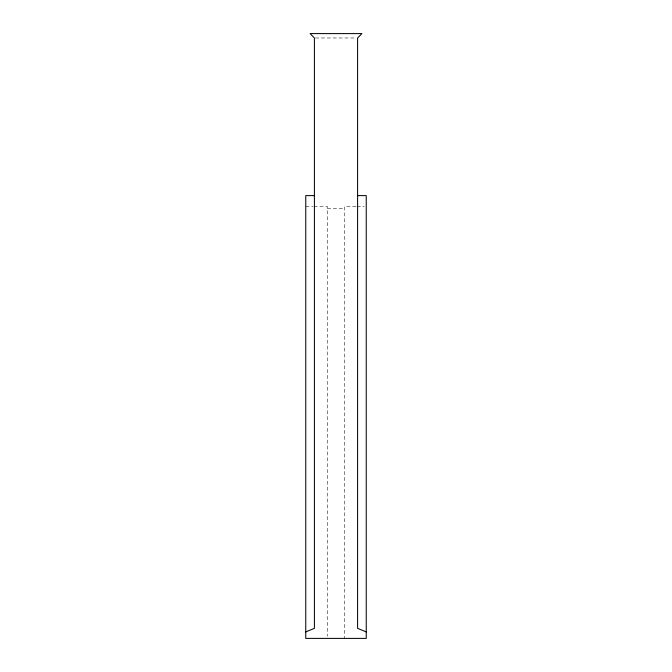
<?xml version="1.0" encoding="UTF-8"?>
<svg xmlns="http://www.w3.org/2000/svg" width="672" height="672" viewBox="0 0 672 672"><rect width="100%" height="100%" fill="white"/><g stroke="black" fill="none" stroke-linecap="round" stroke-linejoin="round"><path stroke-width="0.5" stroke-dasharray="3.36 2.52" d="M315.428 37.976L356.572 37.976M305.76 206.396L312.959 206.396M313.992 206.396L327.356 206.396L327.356 636.308M355.958 206.396L344.644 206.396L344.644 638.4M356.983 206.396L364.182 206.396M327.356 208.564L344.644 208.564"/><path stroke-width="1.01" d="M305.76 631.924L314.404 628.37L314.404 37.976L310.078 33.6L361.922 33.6L357.596 37.976L357.596 628.37L366.24 631.924M314.404 195.602L305.76 195.602L305.76 638.4L366.24 638.4L366.24 195.602L357.596 195.602"/></g></svg>
